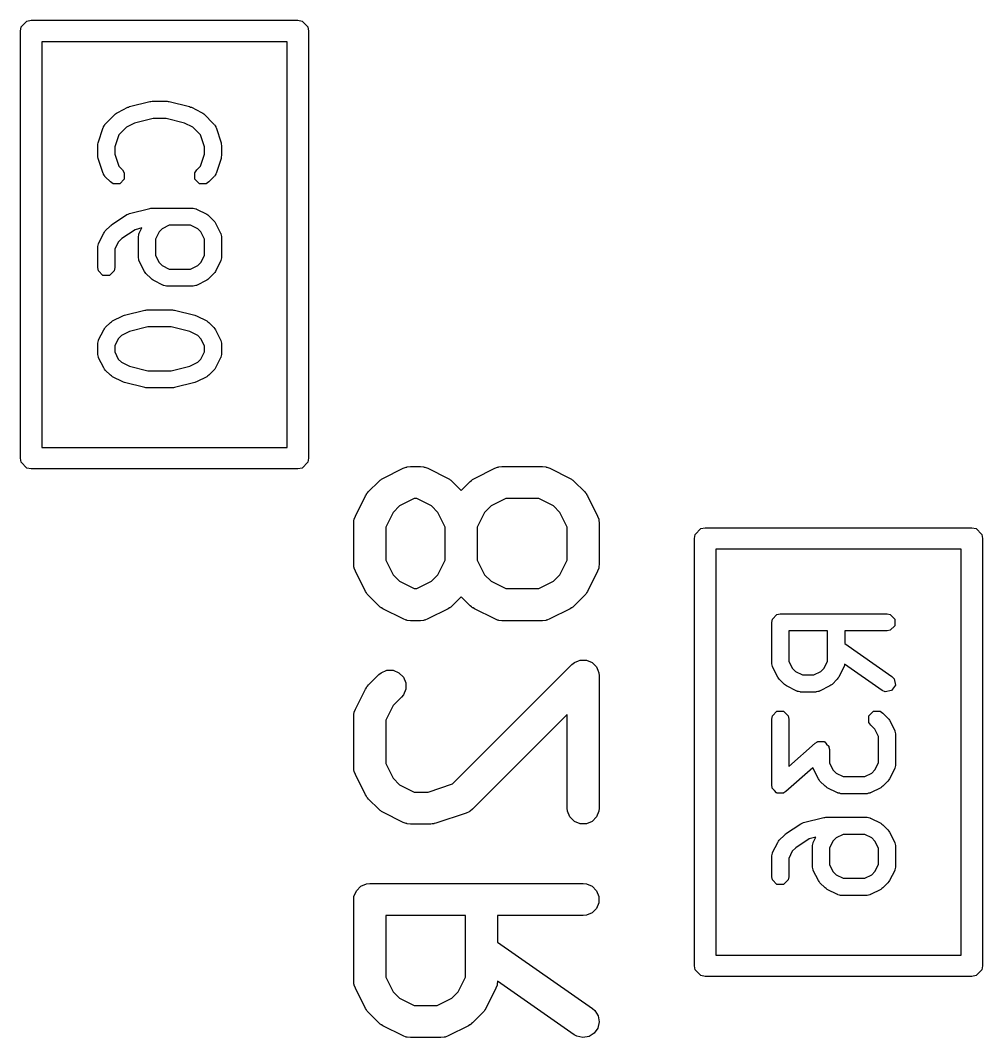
# Model space of a CAD drawing. Extents: x 3.93 to 7.47, y -4.9 to -2.95.
# Drawn here: x 5.5878 to 5.7652, y -4.6302 to -4.4426 of the extents above; entities that cross this region are included whole.
import ezdxf

# ---------------------------------------------------------------- set-up
doc = ezdxf.new("R2010")
doc.units = 0
doc.header["$MEASUREMENT"] = 0
doc.layers.add('BLACK', color=7, linetype='CONTINUOUS')

msp = doc.modelspace()

# ---------------------------------------------------------------- linework, layer by layer
at = {"layer": 'BLACK', "linetype": 'CONTINUOUS'}
for p, q in [((5.58785, -4.4446), (5.588, -4.44385)), ((5.588, -4.44385), (5.58906, -4.44278)), ((5.58906, -4.44278), (5.58982, -4.44263)), ((5.58982, -4.44263), (5.63903, -4.44263)), ((5.63903, -4.44263), (5.63978, -4.44278)), ((5.63978, -4.44278), (5.64085, -4.44385)), ((5.64085, -4.44385), (5.641, -4.4446)), ((5.58785, -4.52334), (5.58785, -4.4446)), ((5.641, -4.4446), (5.641, -4.52334)), ((5.59179, -4.44657), (5.59179, -4.52138)), ((5.63706, -4.44657), (5.59179, -4.44657)), ((5.63706, -4.52138), (5.63706, -4.44657)), ((5.60579, -4.4596), (5.60766, -4.45866)), ((5.60766, -4.45866), (5.60783, -4.45862)), ((5.60783, -4.45862), (5.60799, -4.45854)), ((5.60799, -4.45854), (5.61174, -4.45761)), ((5.61174, -4.45761), (5.61193, -4.4576)), ((5.61193, -4.4576), (5.61212, -4.45756)), ((5.61212, -4.45756), (5.61493, -4.45756)), ((5.61493, -4.45756), (5.61512, -4.4576)), ((5.61512, -4.4576), (5.61531, -4.45761)), ((5.61531, -4.45761), (5.61906, -4.45854)), ((5.61906, -4.45854), (5.61922, -4.45862)), ((5.61922, -4.45862), (5.61938, -4.45866)), ((5.61938, -4.45866), (5.62126, -4.4596)), ((5.6035, -4.46177), (5.60538, -4.45989)), ((5.60538, -4.45989), (5.60559, -4.45975)), ((5.60559, -4.45975), (5.60579, -4.4596)), ((5.61231, -4.46071), (5.60892, -4.46156)), ((5.61474, -4.46071), (5.61231, -4.46071)), ((5.61813, -4.46156), (5.61474, -4.46071)), ((5.62126, -4.4596), (5.62146, -4.45975)), ((5.62146, -4.45975), (5.62167, -4.45989)), ((5.62167, -4.45989), (5.62354, -4.46177)), ((5.60219, -4.4652), (5.60312, -4.46238)), ((5.60312, -4.46238), (5.60316, -4.46232)), ((5.60316, -4.46228), (5.6033, -4.46207)), ((5.60316, -4.46232), (5.60316, -4.46228)), ((5.6033, -4.46207), (5.60343, -4.46185)), ((5.60343, -4.46185), (5.60346, -4.46183)), ((5.60346, -4.46183), (5.6035, -4.46177)), ((5.60743, -4.4623), (5.60599, -4.46373)), ((5.60892, -4.46156), (5.60743, -4.4623)), ((5.61962, -4.4623), (5.61813, -4.46156)), ((5.62105, -4.46373), (5.61962, -4.4623)), ((5.62354, -4.46177), (5.62359, -4.46183)), ((5.62359, -4.46183), (5.62362, -4.46185)), ((5.62362, -4.46185), (5.62374, -4.46207)), ((5.62374, -4.46207), (5.62388, -4.46228)), ((5.62388, -4.46228), (5.62388, -4.46232)), ((5.62388, -4.46232), (5.62392, -4.46238)), ((5.62392, -4.46238), (5.62486, -4.4652)), ((5.60599, -4.46373), (5.60526, -4.46595)), ((5.62179, -4.46595), (5.62105, -4.46373)), ((5.60211, -4.46569), (5.60216, -4.46545)), ((5.60211, -4.46757), (5.60211, -4.46569)), ((5.60216, -4.46545), (5.60219, -4.4652)), ((5.60526, -4.46595), (5.60526, -4.46731)), ((5.62179, -4.46731), (5.62179, -4.46595)), ((5.62486, -4.4652), (5.62489, -4.46545)), ((5.62489, -4.46545), (5.62494, -4.46569)), ((5.62494, -4.46569), (5.62494, -4.46757)), ((5.60216, -4.46782), (5.60211, -4.46757)), ((5.60219, -4.46807), (5.60216, -4.46782)), ((5.60312, -4.47088), (5.60219, -4.46807)), ((5.60526, -4.46731), (5.60599, -4.46953)), ((5.62105, -4.46953), (5.62179, -4.46731)), ((5.62486, -4.46807), (5.62392, -4.47088)), ((5.62489, -4.46782), (5.62486, -4.46807)), ((5.62494, -4.46757), (5.62489, -4.46782)), ((5.60599, -4.46953), (5.60667, -4.47021)), ((5.60667, -4.47021), (5.60701, -4.47072)), ((5.62004, -4.47072), (5.62038, -4.47021)), ((5.62038, -4.47021), (5.62105, -4.46953)), ((5.60316, -4.47095), (5.60312, -4.47088)), ((5.60316, -4.47098), (5.60316, -4.47095)), ((5.6033, -4.47119), (5.60316, -4.47098)), ((5.60343, -4.47141), (5.6033, -4.47119)), ((5.60346, -4.47143), (5.60343, -4.47141)), ((5.6035, -4.4715), (5.60346, -4.47143)), ((5.60444, -4.47243), (5.6035, -4.4715)), ((5.60701, -4.47192), (5.60616, -4.47277)), ((5.60701, -4.47072), (5.60701, -4.47192)), ((5.62004, -4.47192), (5.62004, -4.47072)), ((5.62089, -4.47277), (5.62004, -4.47192)), ((5.62354, -4.4715), (5.6226, -4.47243)), ((5.62359, -4.47143), (5.62354, -4.4715)), ((5.62362, -4.47141), (5.62359, -4.47143)), ((5.62374, -4.47119), (5.62362, -4.47141)), ((5.62388, -4.47098), (5.62374, -4.47119)), ((5.62392, -4.47088), (5.62388, -4.47095)), ((5.62388, -4.47095), (5.62388, -4.47098)), ((5.60495, -4.47277), (5.60444, -4.47243)), ((5.60616, -4.47277), (5.60495, -4.47277)), ((5.62209, -4.47277), (5.62089, -4.47277)), ((5.6226, -4.47243), (5.62209, -4.47277)), ((5.60799, -4.47823), (5.61174, -4.47729)), ((5.61174, -4.47729), (5.61193, -4.47728)), ((5.61193, -4.47728), (5.61212, -4.47724)), ((5.61212, -4.47724), (5.61962, -4.47724)), ((5.61962, -4.47724), (5.61969, -4.47726)), ((5.61969, -4.47726), (5.61973, -4.47725)), ((5.61973, -4.47725), (5.61997, -4.47731)), ((5.61997, -4.47731), (5.62022, -4.47736)), ((5.62022, -4.47736), (5.62024, -4.47739)), ((5.62024, -4.47739), (5.62032, -4.47741)), ((5.62032, -4.47741), (5.6222, -4.47835)), ((5.60468, -4.48032), (5.60749, -4.47844)), ((5.60749, -4.47844), (5.60774, -4.47834)), ((5.60774, -4.47834), (5.60799, -4.47823)), ((5.6222, -4.47835), (5.62239, -4.4785)), ((5.62239, -4.4785), (5.6226, -4.47864)), ((5.6226, -4.47864), (5.62354, -4.47958)), ((5.62354, -4.47958), (5.62368, -4.47979)), ((5.60336, -4.48166), (5.6035, -4.48145)), ((5.6035, -4.48145), (5.60444, -4.48052)), ((5.60444, -4.48052), (5.60457, -4.48043)), ((5.60457, -4.48043), (5.60468, -4.48032)), ((5.60901, -4.48122), (5.60656, -4.48285)), ((5.61025, -4.48091), (5.60901, -4.48122)), ((5.60977, -4.48186), (5.61025, -4.48091)), ((5.61341, -4.48163), (5.61275, -4.48294)), ((5.61399, -4.48105), (5.61341, -4.48163)), ((5.6153, -4.48039), (5.61399, -4.48105)), ((5.61924, -4.48039), (5.6153, -4.48039)), ((5.62056, -4.48105), (5.61924, -4.48039)), ((5.62113, -4.48163), (5.62056, -4.48105)), ((5.62179, -4.48294), (5.62113, -4.48163)), ((5.62368, -4.47979), (5.62384, -4.47999)), ((5.62384, -4.47999), (5.62477, -4.48186)), ((5.60227, -4.48374), (5.60321, -4.48186)), ((5.60321, -4.48186), (5.60336, -4.48166)), ((5.60591, -4.4835), (5.60526, -4.48481)), ((5.60656, -4.48285), (5.60591, -4.4835)), ((5.6096, -4.48257), (5.60962, -4.48249)), ((5.6096, -4.48632), (5.6096, -4.48257)), ((5.60961, -4.48246), (5.60968, -4.48221)), ((5.60962, -4.48249), (5.60961, -4.48246)), ((5.60968, -4.48221), (5.60972, -4.48196)), ((5.60972, -4.48196), (5.60975, -4.48194)), ((5.60975, -4.48194), (5.60977, -4.48186)), ((5.61275, -4.48294), (5.61275, -4.48595)), ((5.62179, -4.48595), (5.62179, -4.48294)), ((5.62477, -4.48186), (5.6248, -4.48194)), ((5.6248, -4.48194), (5.62482, -4.48196)), ((5.62482, -4.48196), (5.62487, -4.48221)), ((5.62487, -4.48221), (5.62494, -4.48246)), ((5.62494, -4.48246), (5.62493, -4.48249)), ((5.62493, -4.48249), (5.62494, -4.48257)), ((5.62494, -4.48257), (5.62494, -4.48632)), ((5.60211, -4.48433), (5.60218, -4.48409)), ((5.60212, -4.48436), (5.60211, -4.48433)), ((5.60211, -4.48444), (5.60212, -4.48436)), ((5.60211, -4.48819), (5.60211, -4.48444)), ((5.60218, -4.48409), (5.60223, -4.48384)), ((5.60223, -4.48384), (5.60225, -4.48381)), ((5.60225, -4.48381), (5.60227, -4.48374)), ((5.60526, -4.48481), (5.60526, -4.48819)), ((5.60962, -4.48639), (5.6096, -4.48632)), ((5.60961, -4.48643), (5.60962, -4.48639)), ((5.60968, -4.48667), (5.60961, -4.48643)), ((5.60972, -4.48692), (5.60968, -4.48667)), ((5.60975, -4.48695), (5.60972, -4.48692)), ((5.60977, -4.48702), (5.60975, -4.48695)), ((5.61071, -4.4889), (5.60977, -4.48702)), ((5.61275, -4.48595), (5.61341, -4.48726)), ((5.62113, -4.48726), (5.62179, -4.48595)), ((5.62477, -4.48702), (5.62384, -4.4889)), ((5.6248, -4.48695), (5.62477, -4.48702)), ((5.62482, -4.48692), (5.6248, -4.48695)), ((5.62487, -4.48667), (5.62482, -4.48692)), ((5.62494, -4.48643), (5.62487, -4.48667)), ((5.62494, -4.48632), (5.62493, -4.48639)), ((5.62493, -4.48639), (5.62494, -4.48643)), ((5.60223, -4.48879), (5.60211, -4.48819)), ((5.60308, -4.48965), (5.60223, -4.48879)), ((5.60514, -4.48879), (5.60428, -4.48965)), ((5.60526, -4.48819), (5.60514, -4.48879)), ((5.61086, -4.4891), (5.61071, -4.4889)), ((5.611, -4.48931), (5.61086, -4.4891)), ((5.61341, -4.48726), (5.61399, -4.48783)), ((5.61399, -4.48783), (5.6153, -4.48849)), ((5.6153, -4.48849), (5.61924, -4.48849)), ((5.61924, -4.48849), (5.62056, -4.48783)), ((5.62056, -4.48783), (5.62113, -4.48726)), ((5.62368, -4.4891), (5.62354, -4.48931)), ((5.62384, -4.4889), (5.62368, -4.4891)), ((5.60428, -4.48965), (5.60308, -4.48965)), ((5.61194, -4.49024), (5.611, -4.48931)), ((5.61215, -4.49038), (5.61194, -4.49024)), ((5.61235, -4.49054), (5.61215, -4.49038)), ((5.61423, -4.49148), (5.61235, -4.49054)), ((5.6222, -4.49054), (5.62032, -4.49148)), ((5.62239, -4.49038), (5.6222, -4.49054)), ((5.6226, -4.49024), (5.62239, -4.49038)), ((5.62354, -4.48931), (5.6226, -4.49024)), ((5.6143, -4.4915), (5.61423, -4.49148)), ((5.61433, -4.49152), (5.6143, -4.4915)), ((5.61457, -4.49157), (5.61433, -4.49152)), ((5.61482, -4.49164), (5.61457, -4.49157)), ((5.61485, -4.49163), (5.61482, -4.49164)), ((5.61493, -4.49164), (5.61485, -4.49163)), ((5.61962, -4.49164), (5.61493, -4.49164)), ((5.61969, -4.49163), (5.61962, -4.49164)), ((5.61973, -4.49164), (5.61969, -4.49163)), ((5.61997, -4.49157), (5.61973, -4.49164)), ((5.62022, -4.49152), (5.61997, -4.49157)), ((5.62024, -4.4915), (5.62022, -4.49152)), ((5.62032, -4.49148), (5.62024, -4.4915)), ((5.60705, -4.49698), (5.6108, -4.49604)), ((5.6108, -4.49604), (5.61099, -4.49603)), ((5.61099, -4.49603), (5.61118, -4.49599)), ((5.61118, -4.49599), (5.61587, -4.49599)), ((5.61587, -4.49599), (5.61606, -4.49603)), ((5.61606, -4.49603), (5.61625, -4.49604)), ((5.61625, -4.49604), (5.62, -4.49698)), ((5.6035, -4.49926), (5.60444, -4.49833)), ((5.60444, -4.49833), (5.60465, -4.49819)), ((5.60465, -4.49819), (5.60485, -4.49803)), ((5.60485, -4.49803), (5.60673, -4.49709)), ((5.60673, -4.49709), (5.60689, -4.49705)), ((5.60689, -4.49705), (5.60705, -4.49698)), ((5.62, -4.49698), (5.62015, -4.49705)), ((5.62015, -4.49705), (5.62032, -4.49709)), ((5.62032, -4.49709), (5.6222, -4.49803)), ((5.6222, -4.49803), (5.62239, -4.49819)), ((5.62239, -4.49819), (5.6226, -4.49833)), ((5.6226, -4.49833), (5.62354, -4.49926)), ((5.60227, -4.50155), (5.60321, -4.49967)), ((5.60321, -4.49967), (5.60336, -4.49947)), ((5.60336, -4.49947), (5.6035, -4.49926)), ((5.60798, -4.49999), (5.60649, -4.50073)), ((5.61137, -4.49914), (5.60798, -4.49999)), ((5.61567, -4.49914), (5.61137, -4.49914)), ((5.61907, -4.49999), (5.61567, -4.49914)), ((5.62056, -4.50073), (5.61907, -4.49999)), ((5.62354, -4.49926), (5.62368, -4.49947)), ((5.62368, -4.49947), (5.62384, -4.49967)), ((5.62384, -4.49967), (5.62477, -4.50155)), ((5.60211, -4.50214), (5.60218, -4.5019)), ((5.60212, -4.50218), (5.60211, -4.50214)), ((5.60211, -4.50225), (5.60212, -4.50218)), ((5.60211, -4.50413), (5.60211, -4.50225)), ((5.60218, -4.5019), (5.60223, -4.50165)), ((5.60223, -4.50165), (5.60225, -4.50162)), ((5.60225, -4.50162), (5.60227, -4.50155)), ((5.60591, -4.50131), (5.60526, -4.50262)), ((5.60649, -4.50073), (5.60591, -4.50131)), ((5.62113, -4.50131), (5.62056, -4.50073)), ((5.62179, -4.50262), (5.62113, -4.50131)), ((5.62477, -4.50155), (5.6248, -4.50162)), ((5.6248, -4.50162), (5.62482, -4.50165)), ((5.62482, -4.50165), (5.62487, -4.5019)), ((5.62487, -4.5019), (5.62494, -4.50214)), ((5.62494, -4.50214), (5.62493, -4.50218)), ((5.62493, -4.50218), (5.62494, -4.50225)), ((5.62494, -4.50225), (5.62494, -4.50413)), ((5.60212, -4.5042), (5.60211, -4.50413)), ((5.60526, -4.50262), (5.60526, -4.50376)), ((5.60526, -4.50376), (5.60591, -4.50507)), ((5.62113, -4.50507), (5.62179, -4.50376)), ((5.62179, -4.50376), (5.62179, -4.50262)), ((5.62494, -4.50413), (5.62493, -4.5042)), ((5.60211, -4.50424), (5.60212, -4.5042)), ((5.60218, -4.50448), (5.60211, -4.50424)), ((5.60223, -4.50473), (5.60218, -4.50448)), ((5.60225, -4.50476), (5.60223, -4.50473)), ((5.60227, -4.50483), (5.60225, -4.50476)), ((5.60321, -4.50671), (5.60227, -4.50483)), ((5.60591, -4.50507), (5.60649, -4.50565)), ((5.60649, -4.50565), (5.60798, -4.50639)), ((5.61907, -4.50639), (5.62056, -4.50565)), ((5.62056, -4.50565), (5.62113, -4.50507)), ((5.62477, -4.50483), (5.62384, -4.50671)), ((5.6248, -4.50476), (5.62477, -4.50483)), ((5.62482, -4.50473), (5.6248, -4.50476)), ((5.62487, -4.50448), (5.62482, -4.50473)), ((5.62494, -4.50424), (5.62487, -4.50448)), ((5.62493, -4.5042), (5.62494, -4.50424)), ((5.60336, -4.50691), (5.60321, -4.50671)), ((5.6035, -4.50712), (5.60336, -4.50691)), ((5.60444, -4.50805), (5.6035, -4.50712)), ((5.60798, -4.50639), (5.61137, -4.50724)), ((5.61137, -4.50724), (5.61567, -4.50724)), ((5.61567, -4.50724), (5.61907, -4.50639)), ((5.62354, -4.50712), (5.6226, -4.50805)), ((5.62368, -4.50691), (5.62354, -4.50712)), ((5.62384, -4.50671), (5.62368, -4.50691)), ((5.60465, -4.50819), (5.60444, -4.50805)), ((5.60485, -4.50835), (5.60465, -4.50819)), ((5.60673, -4.50929), (5.60485, -4.50835)), ((5.60689, -4.50933), (5.60673, -4.50929)), ((5.60705, -4.5094), (5.60689, -4.50933)), ((5.6108, -4.51034), (5.60705, -4.5094)), ((5.62, -4.5094), (5.61625, -4.51034)), ((5.62015, -4.50933), (5.62, -4.5094)), ((5.62032, -4.50929), (5.62015, -4.50933)), ((5.6222, -4.50835), (5.62032, -4.50929)), ((5.62239, -4.50819), (5.6222, -4.50835)), ((5.6226, -4.50805), (5.62239, -4.50819)), ((5.61099, -4.51035), (5.6108, -4.51034)), ((5.61118, -4.51039), (5.61099, -4.51035)), ((5.61587, -4.51039), (5.61118, -4.51039)), ((5.61606, -4.51035), (5.61587, -4.51039)), ((5.61625, -4.51034), (5.61606, -4.51035)), ((5.59179, -4.52138), (5.63706, -4.52138)), ((5.588, -4.5241), (5.58785, -4.52334)), ((5.58906, -4.52516), (5.588, -4.5241)), ((5.64085, -4.5241), (5.63978, -4.52516)), ((5.641, -4.52334), (5.64085, -4.5241)), ((5.58982, -4.52531), (5.58906, -4.52516)), ((5.63903, -4.52531), (5.58982, -4.52531)), ((5.63978, -4.52516), (5.63903, -4.52531)), ((5.65468, -4.52707), (5.65843, -4.52519)), ((5.65843, -4.52519), (5.65897, -4.52499)), ((5.65897, -4.52499), (5.65908, -4.52498)), ((5.65908, -4.52498), (5.65917, -4.52494)), ((5.65917, -4.52494), (5.65975, -4.52488)), ((5.65975, -4.52488), (5.66162, -4.52488)), ((5.66162, -4.52488), (5.6622, -4.52494)), ((5.6622, -4.52494), (5.6623, -4.52498)), ((5.6623, -4.52498), (5.6624, -4.52499)), ((5.6624, -4.52499), (5.66294, -4.52519)), ((5.66294, -4.52519), (5.66669, -4.52707)), ((5.67155, -4.52707), (5.6753, -4.52519)), ((5.6753, -4.52519), (5.67584, -4.52499)), ((5.67584, -4.52499), (5.67595, -4.52498)), ((5.67595, -4.52498), (5.67605, -4.52494)), ((5.67605, -4.52494), (5.67662, -4.52488)), ((5.67662, -4.52488), (5.68412, -4.52488)), ((5.68412, -4.52488), (5.6847, -4.52494)), ((5.6847, -4.52494), (5.6848, -4.52498)), ((5.6848, -4.52498), (5.6849, -4.52499)), ((5.6849, -4.52499), (5.68544, -4.52519)), ((5.68544, -4.52519), (5.68919, -4.52707)), ((5.65204, -4.5295), (5.65391, -4.52762)), ((5.65391, -4.52762), (5.65414, -4.52744)), ((5.65414, -4.52744), (5.65419, -4.52738)), ((5.65419, -4.52738), (5.65428, -4.52732)), ((5.65428, -4.52732), (5.65436, -4.52726)), ((5.65436, -4.52726), (5.65443, -4.52723)), ((5.65443, -4.52723), (5.65468, -4.52707)), ((5.66669, -4.52707), (5.66694, -4.52723)), ((5.66694, -4.52723), (5.66701, -4.52726)), ((5.66701, -4.52726), (5.6671, -4.52732)), ((5.6671, -4.52732), (5.66718, -4.52738)), ((5.66718, -4.52738), (5.66724, -4.52744)), ((5.66724, -4.52744), (5.66746, -4.52762)), ((5.66746, -4.52762), (5.66912, -4.52928)), ((5.66912, -4.52928), (5.67078, -4.52762)), ((5.67078, -4.52762), (5.67101, -4.52744)), ((5.67101, -4.52744), (5.67106, -4.52738)), ((5.67106, -4.52738), (5.67115, -4.52732)), ((5.67115, -4.52732), (5.67123, -4.52726)), ((5.67123, -4.52726), (5.6713, -4.52723)), ((5.6713, -4.52723), (5.67155, -4.52707)), ((5.68919, -4.52707), (5.68944, -4.52723)), ((5.68944, -4.52723), (5.68951, -4.52726)), ((5.68951, -4.52726), (5.68959, -4.52732)), ((5.68959, -4.52732), (5.68968, -4.52738)), ((5.68968, -4.52738), (5.68973, -4.52744)), ((5.68973, -4.52744), (5.68996, -4.52762)), ((5.68996, -4.52762), (5.69183, -4.5295)), ((5.64961, -4.53401), (5.65148, -4.53026)), ((5.65148, -4.53026), (5.65164, -4.53002)), ((5.65164, -4.53002), (5.65167, -4.52994)), ((5.65167, -4.52994), (5.65174, -4.52986)), ((5.65174, -4.52986), (5.65179, -4.52977)), ((5.65179, -4.52977), (5.65185, -4.52972)), ((5.65185, -4.52972), (5.65204, -4.5295)), ((5.69183, -4.5295), (5.69202, -4.52972)), ((5.69202, -4.52972), (5.69208, -4.52977)), ((5.69208, -4.52977), (5.69213, -4.52986)), ((5.69213, -4.52986), (5.6922, -4.52994)), ((5.6922, -4.52994), (5.69223, -4.53002)), ((5.69223, -4.53002), (5.69239, -4.53026)), ((5.69239, -4.53026), (5.69426, -4.53401)), ((5.65775, -4.53214), (5.65655, -4.53333)), ((5.66045, -4.53079), (5.65775, -4.53214)), ((5.66093, -4.53079), (5.66045, -4.53079)), ((5.66362, -4.53214), (5.66093, -4.53079)), ((5.66482, -4.53333), (5.66362, -4.53214)), ((5.67462, -4.53214), (5.67342, -4.53333)), ((5.67732, -4.53079), (5.67462, -4.53214)), ((5.68342, -4.53079), (5.67732, -4.53079)), ((5.68612, -4.53214), (5.68342, -4.53079)), ((5.68732, -4.53333), (5.68612, -4.53214)), ((5.6494, -4.53455), (5.64961, -4.53401)), ((5.65655, -4.53333), (5.6552, -4.53603)), ((5.66617, -4.53603), (5.66482, -4.53333)), ((5.67342, -4.53333), (5.67208, -4.53603)), ((5.68867, -4.53603), (5.68732, -4.53333)), ((5.69426, -4.53401), (5.69447, -4.53455)), ((5.6493, -4.53533), (5.64935, -4.53476)), ((5.6493, -4.54283), (5.6493, -4.53533)), ((5.64935, -4.53476), (5.64939, -4.53466)), ((5.64939, -4.53466), (5.6494, -4.53455)), ((5.69447, -4.53455), (5.69448, -4.53466)), ((5.69448, -4.53466), (5.69452, -4.53476)), ((5.69452, -4.53476), (5.69457, -4.53533)), ((5.69457, -4.53533), (5.69457, -4.54283)), ((5.6552, -4.53603), (5.6552, -4.54214)), ((5.66617, -4.54214), (5.66617, -4.53603)), ((5.67208, -4.53603), (5.67208, -4.54214)), ((5.68867, -4.54214), (5.68867, -4.53603)), ((5.7121, -4.53815), (5.71225, -4.53739)), ((5.71225, -4.53739), (5.71332, -4.53633)), ((5.71332, -4.53633), (5.71407, -4.53618)), ((5.71407, -4.53618), (5.76328, -4.53618)), ((5.76328, -4.53618), (5.76403, -4.53633)), ((5.76403, -4.53633), (5.7651, -4.53739)), ((5.7651, -4.53739), (5.76525, -4.53815)), ((5.7121, -4.61689), (5.7121, -4.53815)), ((5.76525, -4.53815), (5.76525, -4.61689)), ((5.71604, -4.54012), (5.71604, -4.61492)), ((5.76131, -4.54012), (5.71604, -4.54012)), ((5.76131, -4.61492), (5.76131, -4.54012)), ((5.64935, -4.54341), (5.6493, -4.54283)), ((5.64939, -4.54351), (5.64935, -4.54341)), ((5.6494, -4.54361), (5.64939, -4.54351)), ((5.6552, -4.54214), (5.65655, -4.54483)), ((5.66482, -4.54483), (5.66617, -4.54214)), ((5.67208, -4.54214), (5.67342, -4.54483)), ((5.68732, -4.54483), (5.68867, -4.54214)), ((5.69448, -4.54351), (5.69447, -4.54361)), ((5.69452, -4.54341), (5.69448, -4.54351)), ((5.69457, -4.54283), (5.69452, -4.54341)), ((5.64961, -4.54415), (5.6494, -4.54361)), ((5.65148, -4.5479), (5.64961, -4.54415)), ((5.65655, -4.54483), (5.65775, -4.54603)), ((5.66362, -4.54603), (5.66482, -4.54483)), ((5.67342, -4.54483), (5.67462, -4.54603)), ((5.68612, -4.54603), (5.68732, -4.54483)), ((5.69426, -4.54415), (5.69239, -4.5479)), ((5.69447, -4.54361), (5.69426, -4.54415)), ((5.65775, -4.54603), (5.66045, -4.54738)), ((5.66093, -4.54738), (5.66362, -4.54603)), ((5.67462, -4.54603), (5.67732, -4.54738)), ((5.68342, -4.54738), (5.68612, -4.54603)), ((5.65164, -4.54815), (5.65148, -4.5479)), ((5.65167, -4.54822), (5.65164, -4.54815)), ((5.65174, -4.5483), (5.65167, -4.54822)), ((5.65179, -4.54839), (5.65174, -4.5483)), ((5.65185, -4.54844), (5.65179, -4.54839)), ((5.65204, -4.54867), (5.65185, -4.54844)), ((5.65391, -4.55055), (5.65204, -4.54867)), ((5.66045, -4.54738), (5.66093, -4.54738)), ((5.66912, -4.54888), (5.66746, -4.55055)), ((5.67078, -4.55055), (5.66912, -4.54888)), ((5.67732, -4.54738), (5.68342, -4.54738)), ((5.69183, -4.54867), (5.68996, -4.55055)), ((5.69202, -4.54844), (5.69183, -4.54867)), ((5.69208, -4.54839), (5.69202, -4.54844)), ((5.69213, -4.5483), (5.69208, -4.54839)), ((5.6922, -4.54822), (5.69213, -4.5483)), ((5.69223, -4.54815), (5.6922, -4.54822)), ((5.69239, -4.5479), (5.69223, -4.54815)), ((5.65414, -4.55073), (5.65391, -4.55055)), ((5.65419, -4.55079), (5.65414, -4.55073)), ((5.65428, -4.55085), (5.65419, -4.55079)), ((5.65436, -4.55091), (5.65428, -4.55085)), ((5.65443, -4.55094), (5.65436, -4.55091)), ((5.65468, -4.5511), (5.65443, -4.55094)), ((5.66694, -4.55094), (5.66669, -4.5511)), ((5.66701, -4.55091), (5.66694, -4.55094)), ((5.6671, -4.55085), (5.66701, -4.55091)), ((5.66718, -4.55079), (5.6671, -4.55085)), ((5.66724, -4.55073), (5.66718, -4.55079)), ((5.66746, -4.55055), (5.66724, -4.55073)), ((5.67101, -4.55073), (5.67078, -4.55055)), ((5.67106, -4.55079), (5.67101, -4.55073)), ((5.67115, -4.55085), (5.67106, -4.55079)), ((5.67123, -4.55091), (5.67115, -4.55085)), ((5.6713, -4.55094), (5.67123, -4.55091)), ((5.67155, -4.5511), (5.6713, -4.55094)), ((5.68944, -4.55094), (5.68919, -4.5511)), ((5.68951, -4.55091), (5.68944, -4.55094)), ((5.68959, -4.55085), (5.68951, -4.55091)), ((5.68968, -4.55079), (5.68959, -4.55085)), ((5.68973, -4.55073), (5.68968, -4.55079)), ((5.68996, -4.55055), (5.68973, -4.55073)), ((5.65843, -4.55297), (5.65468, -4.5511)), ((5.66669, -4.5511), (5.66294, -4.55297)), ((5.6753, -4.55297), (5.67155, -4.5511)), ((5.68919, -4.5511), (5.68544, -4.55297)), ((5.72648, -4.55301), (5.72733, -4.55216)), ((5.72733, -4.55216), (5.72793, -4.55204)), ((5.72793, -4.55204), (5.74762, -4.55204)), ((5.74762, -4.55204), (5.74822, -4.55216)), ((5.74822, -4.55216), (5.74907, -4.55301)), ((5.65897, -4.55318), (5.65843, -4.55297)), ((5.65908, -4.55319), (5.65897, -4.55318)), ((5.65917, -4.55323), (5.65908, -4.55319)), ((5.65975, -4.55329), (5.65917, -4.55323)), ((5.66162, -4.55329), (5.65975, -4.55329)), ((5.6622, -4.55323), (5.66162, -4.55329)), ((5.6623, -4.55319), (5.6622, -4.55323)), ((5.6624, -4.55318), (5.6623, -4.55319)), ((5.66294, -4.55297), (5.6624, -4.55318)), ((5.67584, -4.55318), (5.6753, -4.55297)), ((5.67595, -4.55319), (5.67584, -4.55318)), ((5.67605, -4.55323), (5.67595, -4.55319)), ((5.67662, -4.55329), (5.67605, -4.55323)), ((5.68412, -4.55329), (5.67662, -4.55329)), ((5.6847, -4.55323), (5.68412, -4.55329)), ((5.6848, -4.55319), (5.6847, -4.55323)), ((5.6849, -4.55318), (5.6848, -4.55319)), ((5.68544, -4.55297), (5.6849, -4.55318)), ((5.72636, -4.55361), (5.72648, -4.55301)), ((5.72636, -4.56111), (5.72636, -4.55361)), ((5.74907, -4.55422), (5.74822, -4.55507)), ((5.74907, -4.55301), (5.74907, -4.55422)), ((5.73667, -4.55519), (5.72951, -4.55519)), ((5.72951, -4.55519), (5.72951, -4.56074)), ((5.73667, -4.56074), (5.73667, -4.55519)), ((5.74762, -4.55519), (5.73982, -4.55519)), ((5.73982, -4.55519), (5.73982, -4.55748)), ((5.74822, -4.55507), (5.74762, -4.55519)), ((5.73982, -4.55748), (5.74852, -4.56357)), ((5.66753, -4.58337), (5.68953, -4.56137)), ((5.68953, -4.56137), (5.68998, -4.561)), ((5.68998, -4.561), (5.69073, -4.56069)), ((5.69073, -4.56069), (5.69104, -4.56056)), ((5.69104, -4.56056), (5.6922, -4.56056)), ((5.6922, -4.56056), (5.69326, -4.561)), ((5.69326, -4.561), (5.69408, -4.56182)), ((5.69408, -4.56182), (5.69433, -4.56243)), ((5.72637, -4.56119), (5.72636, -4.56111)), ((5.72636, -4.56122), (5.72637, -4.56119)), ((5.72643, -4.56147), (5.72636, -4.56122)), ((5.72648, -4.56172), (5.72643, -4.56147)), ((5.7265, -4.56174), (5.72648, -4.56172)), ((5.72652, -4.56182), (5.7265, -4.56174)), ((5.72746, -4.56369), (5.72652, -4.56182)), ((5.72951, -4.56074), (5.73016, -4.56205)), ((5.73016, -4.56205), (5.73074, -4.56263)), ((5.73544, -4.56263), (5.73601, -4.56205)), ((5.73601, -4.56205), (5.73667, -4.56074)), ((5.73965, -4.56182), (5.73872, -4.56369)), ((5.73967, -4.56174), (5.73965, -4.56182)), ((5.7397, -4.56172), (5.73967, -4.56174)), ((5.73975, -4.56147), (5.7397, -4.56172)), ((5.73979, -4.56131), (5.73975, -4.56147)), ((5.74671, -4.56615), (5.73979, -4.56131)), ((5.65204, -4.56512), (5.65391, -4.56324)), ((5.65391, -4.56324), (5.65436, -4.56288)), ((5.65436, -4.56288), (5.65542, -4.56243)), ((5.65542, -4.56243), (5.65658, -4.56243)), ((5.65658, -4.56243), (5.65764, -4.56288)), ((5.65764, -4.56288), (5.65846, -4.56369)), ((5.65846, -4.56369), (5.6589, -4.56475)), ((5.69433, -4.56243), (5.69452, -4.56288)), ((5.69452, -4.56288), (5.69457, -4.56346)), ((5.69457, -4.56346), (5.69457, -4.58783)), ((5.72762, -4.56389), (5.72746, -4.56369)), ((5.72776, -4.5641), (5.72762, -4.56389)), ((5.72869, -4.56504), (5.72776, -4.5641)), ((5.73074, -4.56263), (5.73205, -4.56329)), ((5.73205, -4.56329), (5.73412, -4.56329)), ((5.73412, -4.56329), (5.73544, -4.56263)), ((5.73842, -4.5641), (5.73748, -4.56504)), ((5.73856, -4.56389), (5.73842, -4.5641)), ((5.73872, -4.56369), (5.73856, -4.56389)), ((5.74852, -4.56357), (5.74895, -4.56402)), ((5.74895, -4.56402), (5.74916, -4.5652)), ((5.64961, -4.56963), (5.65148, -4.56589)), ((5.65148, -4.56589), (5.65164, -4.56564)), ((5.65164, -4.56564), (5.65167, -4.56557)), ((5.65167, -4.56557), (5.65174, -4.56548)), ((5.65174, -4.56548), (5.65179, -4.5654)), ((5.65179, -4.5654), (5.65185, -4.56534)), ((5.65185, -4.56534), (5.65204, -4.56512)), ((5.6589, -4.56591), (5.65846, -4.56697)), ((5.6589, -4.56475), (5.6589, -4.56591)), ((5.7289, -4.56518), (5.72869, -4.56504)), ((5.7291, -4.56533), (5.7289, -4.56518)), ((5.73098, -4.56627), (5.7291, -4.56533)), ((5.73707, -4.56533), (5.7352, -4.56627)), ((5.73727, -4.56518), (5.73707, -4.56533)), ((5.73748, -4.56504), (5.73727, -4.56518)), ((5.74916, -4.5652), (5.74846, -4.56619)), ((5.65809, -4.56742), (5.65655, -4.56895)), ((5.65846, -4.56697), (5.65809, -4.56742)), ((5.73105, -4.56629), (5.73098, -4.56627)), ((5.73108, -4.56632), (5.73105, -4.56629)), ((5.73133, -4.56637), (5.73108, -4.56632)), ((5.73157, -4.56643), (5.73133, -4.56637)), ((5.7316, -4.56642), (5.73157, -4.56643)), ((5.73168, -4.56644), (5.7316, -4.56642)), ((5.73449, -4.56644), (5.73168, -4.56644)), ((5.73457, -4.56642), (5.73449, -4.56644)), ((5.73461, -4.56643), (5.73457, -4.56642)), ((5.73485, -4.56637), (5.73461, -4.56643)), ((5.7351, -4.56632), (5.73485, -4.56637)), ((5.73512, -4.56629), (5.7351, -4.56632)), ((5.7352, -4.56627), (5.73512, -4.56629)), ((5.74728, -4.5664), (5.74671, -4.56615)), ((5.74846, -4.56619), (5.74728, -4.5664)), ((5.6494, -4.57018), (5.64961, -4.56963)), ((5.65655, -4.56895), (5.6552, -4.57165)), ((5.6493, -4.57096), (5.64935, -4.57038)), ((5.6493, -4.58033), (5.6493, -4.57096)), ((5.64935, -4.57038), (5.64939, -4.57028)), ((5.64939, -4.57028), (5.6494, -4.57018)), ((5.68867, -4.57058), (5.67121, -4.58804)), ((5.68867, -4.58783), (5.68867, -4.57058)), ((5.72636, -4.57142), (5.72648, -4.57082)), ((5.72636, -4.58361), (5.72636, -4.57142)), ((5.72648, -4.57082), (5.72733, -4.56997)), ((5.72733, -4.56997), (5.72854, -4.56997)), ((5.72854, -4.56997), (5.72939, -4.57082)), ((5.72939, -4.57082), (5.72951, -4.57142)), ((5.72951, -4.57142), (5.72951, -4.58014)), ((5.74429, -4.57082), (5.74514, -4.56997)), ((5.74429, -4.57203), (5.74429, -4.57082)), ((5.74514, -4.56997), (5.74635, -4.56997)), ((5.74635, -4.56997), (5.74686, -4.57031)), ((5.74686, -4.57031), (5.74779, -4.57125)), ((5.74779, -4.57125), (5.74793, -4.57146)), ((5.74793, -4.57146), (5.74809, -4.57166)), ((5.6552, -4.57165), (5.6552, -4.57963)), ((5.74463, -4.57254), (5.74429, -4.57203)), ((5.74539, -4.57329), (5.74463, -4.57254)), ((5.74604, -4.57461), (5.74539, -4.57329)), ((5.74809, -4.57166), (5.74903, -4.57353)), ((5.74604, -4.57949), (5.74604, -4.57461)), ((5.74903, -4.57353), (5.74905, -4.57361)), ((5.74905, -4.57361), (5.74907, -4.57363)), ((5.74907, -4.57363), (5.74912, -4.57388)), ((5.74912, -4.57388), (5.74919, -4.57412)), ((5.74919, -4.57412), (5.74918, -4.57416)), ((5.74918, -4.57416), (5.74919, -4.57424)), ((5.74919, -4.57424), (5.74919, -4.57986)), ((5.72951, -4.58014), (5.73439, -4.57586)), ((5.73439, -4.57586), (5.73478, -4.57564)), ((5.73478, -4.57564), (5.73483, -4.57559)), ((5.73483, -4.57559), (5.73486, -4.57559)), ((5.73486, -4.57559), (5.73493, -4.57556)), ((5.73493, -4.57556), (5.73548, -4.57559)), ((5.73548, -4.57559), (5.73603, -4.57559)), ((5.73603, -4.57559), (5.73607, -4.57563)), ((5.73607, -4.57563), (5.73613, -4.57564)), ((5.73613, -4.57564), (5.73649, -4.57605)), ((5.73649, -4.57605), (5.73689, -4.57645)), ((5.73689, -4.57645), (5.7369, -4.57652)), ((5.7369, -4.57652), (5.73692, -4.57654)), ((5.73692, -4.57654), (5.73692, -4.57661)), ((5.73692, -4.57661), (5.73701, -4.57705)), ((5.73701, -4.57705), (5.73701, -4.57949)), ((5.64935, -4.5809), (5.6493, -4.58033)), ((5.64939, -4.581), (5.64935, -4.5809)), ((5.6494, -4.58111), (5.64939, -4.581)), ((5.6552, -4.57963), (5.65655, -4.58233)), ((5.73397, -4.58042), (5.72897, -4.58479)), ((5.73398, -4.58046), (5.73397, -4.58042)), ((5.734, -4.58049), (5.73398, -4.58046)), ((5.73402, -4.58056), (5.734, -4.58049)), ((5.73496, -4.58244), (5.73402, -4.58056)), ((5.73701, -4.57949), (5.73766, -4.5808)), ((5.73766, -4.5808), (5.73824, -4.58138)), ((5.74481, -4.58138), (5.74539, -4.5808)), ((5.74539, -4.5808), (5.74604, -4.57949)), ((5.74903, -4.58056), (5.74809, -4.58244)), ((5.74905, -4.58049), (5.74903, -4.58056)), ((5.74907, -4.58046), (5.74905, -4.58049)), ((5.74912, -4.58022), (5.74907, -4.58046)), ((5.74919, -4.57997), (5.74912, -4.58022)), ((5.74919, -4.57986), (5.74918, -4.57994)), ((5.74918, -4.57994), (5.74919, -4.57997)), ((5.64961, -4.58165), (5.6494, -4.58111)), ((5.65148, -4.5854), (5.64961, -4.58165)), ((5.65655, -4.58233), (5.65775, -4.58353)), ((5.73512, -4.58264), (5.73496, -4.58244)), ((5.73526, -4.58285), (5.73512, -4.58264)), ((5.73619, -4.58379), (5.73526, -4.58285)), ((5.73824, -4.58138), (5.73955, -4.58204)), ((5.73955, -4.58204), (5.7435, -4.58204)), ((5.7435, -4.58204), (5.74481, -4.58138)), ((5.74779, -4.58285), (5.74686, -4.58379)), ((5.74793, -4.58264), (5.74779, -4.58285)), ((5.74809, -4.58244), (5.74793, -4.58264)), ((5.65775, -4.58353), (5.66045, -4.58488)), ((5.66302, -4.58488), (5.66753, -4.58337)), ((5.72645, -4.58405), (5.72636, -4.58361)), ((5.72644, -4.58411), (5.72645, -4.58405)), ((5.72646, -4.58414), (5.72644, -4.58411)), ((5.72648, -4.58421), (5.72646, -4.58414)), ((5.72687, -4.5846), (5.72648, -4.58421)), ((5.72723, -4.58502), (5.72687, -4.5846)), ((5.7364, -4.58393), (5.73619, -4.58379)), ((5.7366, -4.58408), (5.7364, -4.58393)), ((5.73848, -4.58502), (5.7366, -4.58408)), ((5.74645, -4.58408), (5.74457, -4.58502)), ((5.74665, -4.58393), (5.74645, -4.58408)), ((5.74686, -4.58379), (5.74665, -4.58393)), ((5.65164, -4.58565), (5.65148, -4.5854)), ((5.65167, -4.58572), (5.65164, -4.58565)), ((5.65174, -4.5858), (5.65167, -4.58572)), ((5.65179, -4.58589), (5.65174, -4.5858)), ((5.65185, -4.58594), (5.65179, -4.58589)), ((5.65204, -4.58617), (5.65185, -4.58594)), ((5.65391, -4.58804), (5.65204, -4.58617)), ((5.66045, -4.58488), (5.66302, -4.58488)), ((5.72729, -4.58503), (5.72723, -4.58502)), ((5.72733, -4.58506), (5.72729, -4.58503)), ((5.72788, -4.58506), (5.72733, -4.58506)), ((5.72844, -4.5851), (5.72788, -4.58506)), ((5.7285, -4.58506), (5.72844, -4.5851)), ((5.72854, -4.58506), (5.7285, -4.58506)), ((5.72858, -4.58502), (5.72854, -4.58506)), ((5.72897, -4.58479), (5.72858, -4.58502)), ((5.73855, -4.58504), (5.73848, -4.58502)), ((5.73858, -4.58506), (5.73855, -4.58504)), ((5.73883, -4.58511), (5.73858, -4.58506)), ((5.73907, -4.58518), (5.73883, -4.58511)), ((5.7391, -4.58517), (5.73907, -4.58518)), ((5.73918, -4.58518), (5.7391, -4.58517)), ((5.74387, -4.58518), (5.73918, -4.58518)), ((5.74395, -4.58517), (5.74387, -4.58518)), ((5.74398, -4.58518), (5.74395, -4.58517)), ((5.74422, -4.58511), (5.74398, -4.58518)), ((5.74447, -4.58506), (5.74422, -4.58511)), ((5.7445, -4.58504), (5.74447, -4.58506)), ((5.74457, -4.58502), (5.7445, -4.58504)), ((5.65414, -4.58823), (5.65391, -4.58804)), ((5.65419, -4.58829), (5.65414, -4.58823)), ((5.65428, -4.58834), (5.65419, -4.58829)), ((5.65436, -4.58841), (5.65428, -4.58834)), ((5.65443, -4.58844), (5.65436, -4.58841)), ((5.65468, -4.58859), (5.65443, -4.58844)), ((5.67067, -4.58845), (5.67059, -4.58852)), ((5.67076, -4.58841), (5.67067, -4.58845)), ((5.67121, -4.58804), (5.67076, -4.58841)), ((5.68872, -4.5884), (5.68867, -4.58783)), ((5.68917, -4.58947), (5.68872, -4.5884)), ((5.69452, -4.5884), (5.69408, -4.58947)), ((5.69457, -4.58783), (5.69452, -4.5884)), ((5.65843, -4.59047), (5.65468, -4.58859)), ((5.67006, -4.58875), (5.66443, -4.59063)), ((5.67059, -4.58852), (5.67006, -4.58875)), ((5.68998, -4.59028), (5.68917, -4.58947)), ((5.69104, -4.59072), (5.68998, -4.59028)), ((5.69326, -4.59028), (5.6922, -4.59072)), ((5.69408, -4.58947), (5.69326, -4.59028)), ((5.73224, -4.59052), (5.73599, -4.58958)), ((5.73599, -4.58958), (5.73618, -4.58957)), ((5.73618, -4.58957), (5.73637, -4.58953)), ((5.73637, -4.58953), (5.74387, -4.58953)), ((5.74387, -4.58953), (5.74395, -4.58955)), ((5.74395, -4.58955), (5.74398, -4.58954)), ((5.74398, -4.58954), (5.74422, -4.5896)), ((5.74422, -4.5896), (5.74447, -4.58965)), ((5.74447, -4.58965), (5.7445, -4.58968)), ((5.7445, -4.58968), (5.74457, -4.5897)), ((5.74457, -4.5897), (5.74645, -4.59064)), ((5.65897, -4.59068), (5.65843, -4.59047)), ((5.65908, -4.59068), (5.65897, -4.59068)), ((5.65917, -4.59072), (5.65908, -4.59068)), ((5.65975, -4.59078), (5.65917, -4.59072)), ((5.6635, -4.59078), (5.65975, -4.59078)), ((5.66379, -4.59075), (5.6635, -4.59078)), ((5.66387, -4.59076), (5.66379, -4.59075)), ((5.66397, -4.59073), (5.66387, -4.59076)), ((5.66408, -4.59072), (5.66397, -4.59073)), ((5.66415, -4.59069), (5.66408, -4.59072)), ((5.66443, -4.59063), (5.66415, -4.59069)), ((5.6922, -4.59072), (5.69104, -4.59072)), ((5.72893, -4.59261), (5.73175, -4.59074)), ((5.73175, -4.59074), (5.73199, -4.59063)), ((5.73199, -4.59063), (5.73224, -4.59052)), ((5.74645, -4.59064), (5.74665, -4.59079)), ((5.74665, -4.59079), (5.74686, -4.59093)), ((5.74686, -4.59093), (5.74779, -4.59187)), ((5.74779, -4.59187), (5.74793, -4.59208)), ((5.74793, -4.59208), (5.74809, -4.59228)), ((5.72746, -4.59415), (5.72762, -4.59395)), ((5.72762, -4.59395), (5.72776, -4.59374)), ((5.72776, -4.59374), (5.72869, -4.59281)), ((5.72869, -4.59281), (5.72882, -4.59272)), ((5.72882, -4.59272), (5.72893, -4.59261)), ((5.73327, -4.59351), (5.73081, -4.59514)), ((5.7345, -4.5932), (5.73327, -4.59351)), ((5.73402, -4.59415), (5.7345, -4.5932)), ((5.73766, -4.59392), (5.73701, -4.59523)), ((5.73824, -4.59334), (5.73766, -4.59392)), ((5.73955, -4.59268), (5.73824, -4.59334)), ((5.7435, -4.59268), (5.73955, -4.59268)), ((5.74481, -4.59334), (5.7435, -4.59268)), ((5.74539, -4.59392), (5.74481, -4.59334)), ((5.74604, -4.59523), (5.74539, -4.59392)), ((5.74809, -4.59228), (5.74903, -4.59415)), ((5.72652, -4.59603), (5.72746, -4.59415)), ((5.73016, -4.59579), (5.72951, -4.5971)), ((5.73081, -4.59514), (5.73016, -4.59579)), ((5.73386, -4.59475), (5.73393, -4.5945)), ((5.73387, -4.59478), (5.73386, -4.59475)), ((5.73386, -4.59486), (5.73387, -4.59478)), ((5.73386, -4.59861), (5.73386, -4.59486)), ((5.73393, -4.5945), (5.73398, -4.59426)), ((5.73398, -4.59426), (5.734, -4.59423)), ((5.734, -4.59423), (5.73402, -4.59415)), ((5.73701, -4.59523), (5.73701, -4.59824)), ((5.74604, -4.59824), (5.74604, -4.59523)), ((5.74903, -4.59415), (5.74905, -4.59423)), ((5.74905, -4.59423), (5.74907, -4.59426)), ((5.74907, -4.59426), (5.74912, -4.5945)), ((5.74912, -4.5945), (5.74919, -4.59475)), ((5.74919, -4.59475), (5.74918, -4.59478)), ((5.74918, -4.59478), (5.74919, -4.59486)), ((5.74919, -4.59486), (5.74919, -4.59861)), ((5.72636, -4.59662), (5.72643, -4.59638)), ((5.72637, -4.59666), (5.72636, -4.59662)), ((5.72636, -4.59673), (5.72637, -4.59666)), ((5.72636, -4.60048), (5.72636, -4.59673)), ((5.72643, -4.59638), (5.72648, -4.59613)), ((5.72648, -4.59613), (5.7265, -4.5961)), ((5.7265, -4.5961), (5.72652, -4.59603)), ((5.72951, -4.5971), (5.72951, -4.60048)), ((5.73387, -4.59869), (5.73386, -4.59861)), ((5.73386, -4.59872), (5.73387, -4.59869)), ((5.73393, -4.59896), (5.73386, -4.59872)), ((5.73398, -4.59921), (5.73393, -4.59896)), ((5.734, -4.59924), (5.73398, -4.59921)), ((5.73402, -4.59931), (5.734, -4.59924)), ((5.73496, -4.60119), (5.73402, -4.59931)), ((5.73701, -4.59824), (5.73766, -4.59955)), ((5.73766, -4.59955), (5.73824, -4.60013)), ((5.74481, -4.60013), (5.74539, -4.59955)), ((5.74539, -4.59955), (5.74604, -4.59824)), ((5.74903, -4.59931), (5.74809, -4.60119)), ((5.74905, -4.59924), (5.74903, -4.59931)), ((5.74907, -4.59921), (5.74905, -4.59924)), ((5.74912, -4.59896), (5.74907, -4.59921)), ((5.74919, -4.59872), (5.74912, -4.59896)), ((5.74919, -4.59861), (5.74918, -4.59869)), ((5.74918, -4.59869), (5.74919, -4.59872)), ((5.72648, -4.60109), (5.72636, -4.60048)), ((5.72733, -4.60194), (5.72648, -4.60109)), ((5.72939, -4.60109), (5.72854, -4.60194)), ((5.72951, -4.60048), (5.72939, -4.60109)), ((5.73512, -4.60139), (5.73496, -4.60119)), ((5.73526, -4.6016), (5.73512, -4.60139)), ((5.73619, -4.60253), (5.73526, -4.6016)), ((5.73824, -4.60013), (5.73955, -4.60078)), ((5.73955, -4.60078), (5.7435, -4.60078)), ((5.7435, -4.60078), (5.74481, -4.60013)), ((5.74779, -4.6016), (5.74686, -4.60253)), ((5.74793, -4.60139), (5.74779, -4.6016)), ((5.74809, -4.60119), (5.74793, -4.60139)), ((5.64935, -4.60412), (5.6498, -4.60306)), ((5.6498, -4.60306), (5.65061, -4.60225)), ((5.65061, -4.60225), (5.65167, -4.6018)), ((5.65167, -4.6018), (5.65225, -4.60175)), ((5.65225, -4.60175), (5.69162, -4.60175)), ((5.69162, -4.60175), (5.6922, -4.6018)), ((5.6922, -4.6018), (5.69326, -4.60225)), ((5.69326, -4.60225), (5.69408, -4.60306)), ((5.69408, -4.60306), (5.69452, -4.60412)), ((5.72854, -4.60194), (5.72733, -4.60194)), ((5.7364, -4.60267), (5.73619, -4.60253)), ((5.7366, -4.60283), (5.7364, -4.60267)), ((5.73848, -4.60377), (5.7366, -4.60283)), ((5.74645, -4.60283), (5.74457, -4.60377)), ((5.74665, -4.60267), (5.74645, -4.60283)), ((5.74686, -4.60253), (5.74665, -4.60267)), ((5.6493, -4.6047), (5.64935, -4.60412)), ((5.6493, -4.6197), (5.6493, -4.6047)), ((5.69452, -4.60528), (5.69408, -4.60634)), ((5.69452, -4.60412), (5.69452, -4.60528)), ((5.73855, -4.60379), (5.73848, -4.60377)), ((5.73858, -4.60381), (5.73855, -4.60379)), ((5.73883, -4.60386), (5.73858, -4.60381)), ((5.73907, -4.60393), (5.73883, -4.60386)), ((5.7391, -4.60392), (5.73907, -4.60393)), ((5.73918, -4.60393), (5.7391, -4.60392)), ((5.74387, -4.60393), (5.73918, -4.60393)), ((5.74395, -4.60392), (5.74387, -4.60393)), ((5.74398, -4.60393), (5.74395, -4.60392)), ((5.74422, -4.60386), (5.74398, -4.60393)), ((5.74447, -4.60381), (5.74422, -4.60386)), ((5.7445, -4.60379), (5.74447, -4.60381)), ((5.74457, -4.60377), (5.7445, -4.60379)), ((5.69326, -4.60716), (5.6922, -4.6076)), ((5.69408, -4.60634), (5.69326, -4.60716)), ((5.66992, -4.60765), (5.6552, -4.60765)), ((5.6552, -4.60765), (5.6552, -4.619)), ((5.66992, -4.619), (5.66992, -4.60765)), ((5.69162, -4.60765), (5.67583, -4.60765)), ((5.67583, -4.60765), (5.67583, -4.61254)), ((5.6922, -4.6076), (5.69162, -4.60765)), ((5.67583, -4.61254), (5.69331, -4.62478)), ((5.71604, -4.61492), (5.76131, -4.61492)), ((5.71225, -4.61764), (5.7121, -4.61689)), ((5.71332, -4.61871), (5.71225, -4.61764)), ((5.7651, -4.61764), (5.76403, -4.61871)), ((5.76525, -4.61689), (5.7651, -4.61764)), ((5.64935, -4.62028), (5.6493, -4.6197)), ((5.64939, -4.62037), (5.64935, -4.62028)), ((5.6494, -4.62048), (5.64939, -4.62037)), ((5.6552, -4.619), (5.65655, -4.6217)), ((5.66857, -4.6217), (5.66992, -4.619)), ((5.67573, -4.62037), (5.67572, -4.62048)), ((5.67577, -4.62028), (5.67573, -4.62037)), ((5.67582, -4.61974), (5.67577, -4.62028)), ((5.68993, -4.62962), (5.67582, -4.61974)), ((5.71407, -4.61886), (5.71332, -4.61871)), ((5.76328, -4.61886), (5.71407, -4.61886)), ((5.76403, -4.61871), (5.76328, -4.61886)), ((5.64961, -4.62102), (5.6494, -4.62048)), ((5.65148, -4.62477), (5.64961, -4.62102)), ((5.65655, -4.6217), (5.65775, -4.6229)), ((5.66737, -4.6229), (5.66857, -4.6217)), ((5.67551, -4.62102), (5.67364, -4.62477)), ((5.67572, -4.62048), (5.67551, -4.62102)), ((5.65775, -4.6229), (5.66045, -4.62425)), ((5.66468, -4.62425), (5.66737, -4.6229)), ((5.65164, -4.62502), (5.65148, -4.62477)), ((5.65167, -4.62509), (5.65164, -4.62502)), ((5.65174, -4.62517), (5.65167, -4.62509)), ((5.65179, -4.62526), (5.65174, -4.62517)), ((5.65185, -4.62531), (5.65179, -4.62526)), ((5.65204, -4.62554), (5.65185, -4.62531)), ((5.65391, -4.62741), (5.65204, -4.62554)), ((5.66045, -4.62425), (5.66468, -4.62425)), ((5.67309, -4.62554), (5.67121, -4.62741)), ((5.67327, -4.62531), (5.67309, -4.62554)), ((5.67333, -4.62526), (5.67327, -4.62531)), ((5.67339, -4.62517), (5.67333, -4.62526)), ((5.67345, -4.62509), (5.67339, -4.62517)), ((5.67348, -4.62502), (5.67345, -4.62509)), ((5.67364, -4.62477), (5.67348, -4.62502)), ((5.69331, -4.62478), (5.69375, -4.62516)), ((5.69375, -4.62516), (5.69437, -4.62613)), ((5.65414, -4.6276), (5.65391, -4.62741)), ((5.65419, -4.62766), (5.65414, -4.6276)), ((5.65428, -4.62771), (5.65419, -4.62766)), ((5.65436, -4.62778), (5.65428, -4.62771)), ((5.65443, -4.62781), (5.65436, -4.62778)), ((5.65468, -4.62796), (5.65443, -4.62781)), ((5.67069, -4.62781), (5.67044, -4.62796)), ((5.67076, -4.62778), (5.67069, -4.62781)), ((5.67084, -4.62771), (5.67076, -4.62778)), ((5.67093, -4.62766), (5.67084, -4.62771)), ((5.67098, -4.6276), (5.67093, -4.62766)), ((5.67121, -4.62741), (5.67098, -4.6276)), ((5.69457, -4.62726), (5.69432, -4.62839)), ((5.69437, -4.62613), (5.69457, -4.62726)), ((5.65843, -4.62984), (5.65468, -4.62796)), ((5.67044, -4.62796), (5.66669, -4.62984)), ((5.69043, -4.6299), (5.68993, -4.62962)), ((5.69366, -4.62933), (5.69269, -4.62995)), ((5.69432, -4.62839), (5.69366, -4.62933)), ((5.65897, -4.63005), (5.65843, -4.62984)), ((5.65908, -4.63005), (5.65897, -4.63005)), ((5.65917, -4.63009), (5.65908, -4.63005)), ((5.65975, -4.63015), (5.65917, -4.63009)), ((5.66537, -4.63015), (5.65975, -4.63015)), ((5.66595, -4.63009), (5.66537, -4.63015)), ((5.66605, -4.63005), (5.66595, -4.63009)), ((5.66615, -4.63005), (5.66605, -4.63005)), ((5.66669, -4.62984), (5.66615, -4.63005)), ((5.69156, -4.63015), (5.69043, -4.6299)), ((5.69269, -4.62995), (5.69156, -4.63015))]:
    msp.add_line(p, q, dxfattribs=at)

doc.saveas('drawing.dxf')
